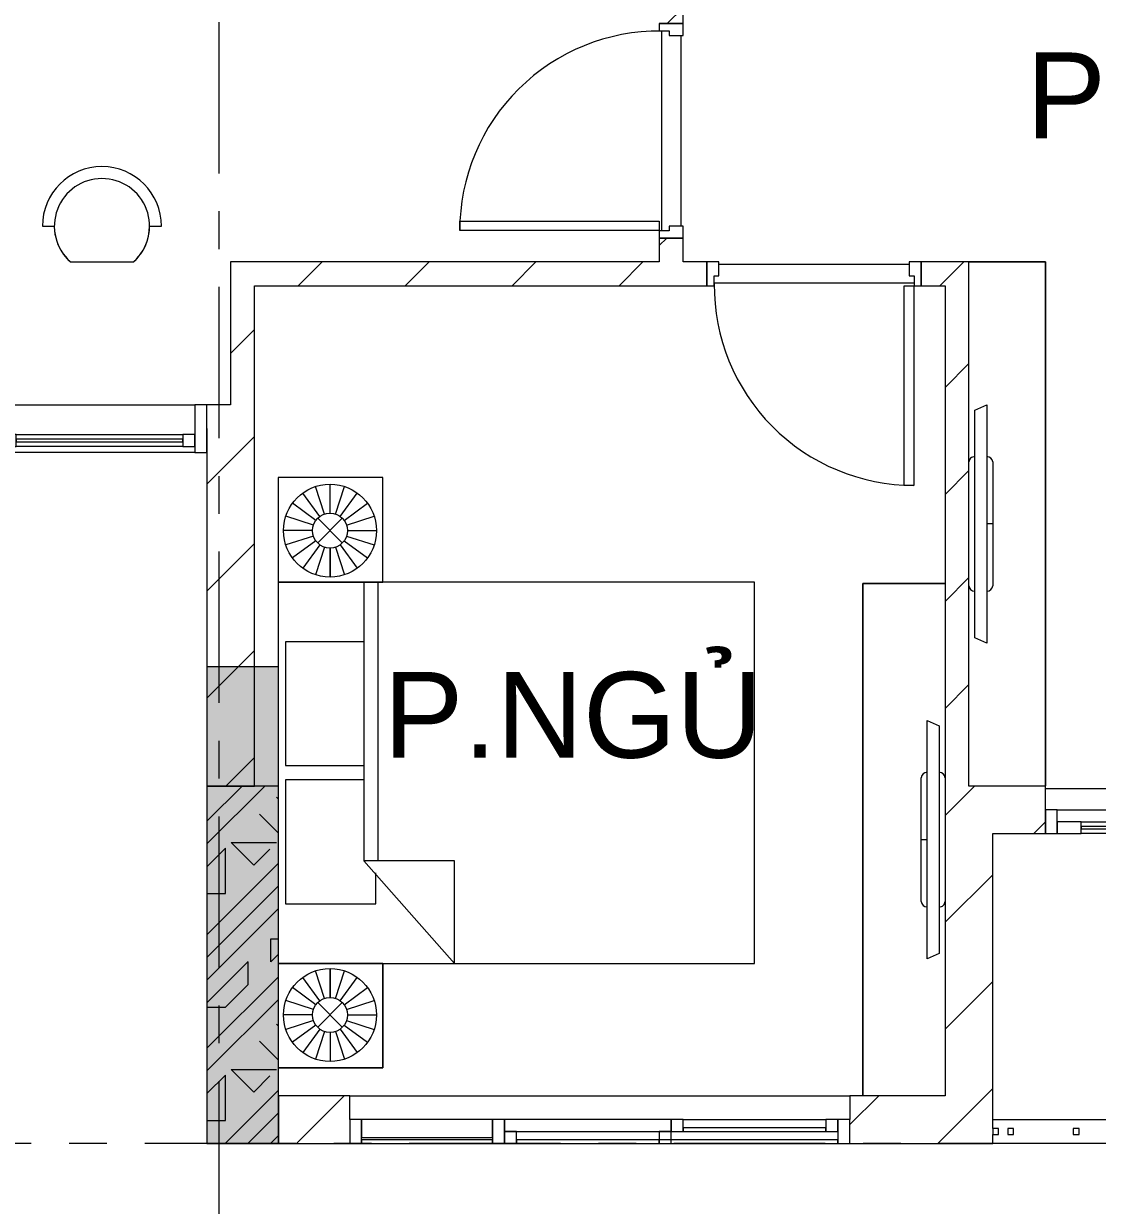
# Model space of a CAD drawing. Header units: millimetres. Extents: x -20144 to 117103, y -11426 to 48263.
# Drawn here: x 80631 to 85140, y -260 to 4700 of the extents above; entities that cross this region are included whole.
import ezdxf

# ---------------------------------------------------------------- set-up
doc = ezdxf.new("R2010")
doc.units = ezdxf.units.MM
doc.linetypes.add('Grid Line', pattern=[22.225, 12.7, -3.175, 3.175, -3.175])
for name, color, linetype, lineweight in [('CHU', 181, 'Continuous', 5), ('CUA', 31, 'Continuous', 9), ('DIM', 1, 'Continuous', 5), ('HATCH-TUONG', 152, 'Continuous', 9), ('NET CAT', 3, 'Continuous', 5), ('NET THAY 2', 55, 'Continuous', 5), ('NET-CAT', 3, 'Continuous', 9), ('NET-THAY', 2, 'Continuous', 15), ('THIET BI', 44, 'Continuous', 5), ('TRUC', 225, 'Continuous', 5)]:
    doc.layers.add(name, color=color, linetype=linetype, lineweight=lineweight)
doc.styles.add('Arial_4', font='arial.ttf', dxfattribs={"height": 360})
doc.styles.add('TA1', font='arial.ttf')
doc.dimstyles.new('D_200_KTx2', dxfattribs={"dimtxt": 400, "dimasz": 300, "dimexe": 300, "dimexo": 300, "dimgap": 160, "dimtad": 1, "dimdec": 0, "dimzin": 9, "dimtxsty": 'TA1', "dimblk": 'ARCHTICK', "dimcen": 1, "dimdle": 300, "dimclrd": 256, "dimclre": 256, "dimclrt": 7, "dimadec": 0, "dimazin": 0, "dimtfac": 1, "dimtdec": 0, "dimtix": 1, "dimtmove": 1, "dimatfit": 3, "dimldrblk": 'ARCHTICK', "dimfxl": 1, "dimtolj": 1, "dimtzin": 0, "dimlwd": -1, "dimlwe": -1, "dimarcsym": 0})
pattern_1 = [(45, (71000, 0), (-224.5064, 224.5064), [])]

# ---------------------------------------------------------------- blocks, each defined once
blk = doc.blocks.new('ALC1807-ASCENT PLAZA-KET CAU 1_rvt-1-MẶT BẰNG TẦNG 5 ĐẾN TẦNG 22')
at = {"layer": 'NET CAT'}
blk.add_hatch(color=7, dxfattribs=at).paths.add_polyline_path([(10700.5, -0.1), (10700.5, 1999.9), (10400.5, 1999.9), (10400.5, -0.1)], flags=0)
at = {"layer": 'NET CAT', "color": 90, "lineweight": 13}
for p, q in [((10400.5, 1999.9), (10400.5, -0.1)), ((10700.5, 1999.9), (10400.5, 1999.9)), ((10700.5, -0.1), (10700.5, 1999.9)), ((10400.5, -0.1), (10700.5, -0.1))]:
    blk.add_line(p, q, dxfattribs=at)
blk = doc.blocks.new('CUA LO GIA _LUA_ - CUA LO GIA _LUA_ 2400-588155-MẶT BẰNG TẦNG 23')
at = {"layer": 'CUA'}
for p, q in [((332.4, 183.9), (511.1, 231.8)), ((697.4, 183.9), (332.4, 183.9)), ((-1150, 100), (-1200, 100)), ((-1200, 100), (-1200, 0)), ((-1150, 0), (-1150, 100)), ((-1150, 100), (0, 100)), ((100, 100), (0, 100)), ((0, 100), (0, 50)), ((100, 50), (100, 100)), ((100, 100), (1050, 100)), ((1150, 100), (1050, 100)), ((1050, 100), (1050, 50)), ((1150, 50), (1150, 100)), ((1200, 100), (1150, 100)), ((1150, 100), (1150, 0)), ((1200, 0), (1200, 100)), ((-1050, 50), (-1150, 50)), ((-1150, 50), (-1150, 0)), ((-1050, 0), (-1050, 50)), ((-1050, 50), (-100, 50)), ((0, 50), (-100, 50)), ((-100, 50), (-100, 0)), ((0, 0), (0, 50)), ((0, 50), (100, 50)), ((1050, 80), (100, 80)), ((100, 80), (100, 70)), ((100, 70), (1050, 70)), ((1050, 50), (100, 50)), ((1050, 70), (1050, 80)), ((1050, 50), (1150, 50)), ((-100, 30), (-1050, 30)), ((-1050, 30), (-1050, 20)), ((-1050, 20), (-100, 20)), ((-100, 20), (-100, 30)), ((-1200, 0), (-1150, 0)), ((-1150, 0), (-1050, 0)), ((-100, 0), (-1050, 0)), ((-100, 0), (0, 0)), ((1150, 0), (0, 0)), ((1150, 0), (1200, 0)), ((-697.4, -133.9), (-332.4, -133.9)), ((-332.4, -133.9), (-511.1, -181.8))]:
    blk.add_line(p, q, dxfattribs=at)
blk = doc.blocks.new('X-PHONG NGU 2 - X-PHONG NGU 2_Recovery_-378306-MẶT BẰNG TẦNG 23')
at = {"layer": 'CUA'}
for p, q in [((-1000, 0), (-1050, 0)), ((-1050, 0), (-1050, -100)), ((-450, 0), (-1000, 0)), ((-1000, 0), (-1000, -75)), ((-1000, -100), (-1000, 0)), ((-450, -75), (-450, 0)), ((-400, 0), (-450, 0)), ((-450, 0), (-450, -100)), ((300, 0), (-400, 0)), ((-400, 0), (-400, -50)), ((-400, -100), (-400, 0)), ((300, -50), (300, 0)), ((350, 0), (300, 0)), ((300, 0), (300, -50)), ((350, -50), (350, 0)), ((350, 0), (950, 0)), ((1000, 0), (950, 0)), ((950, 0), (950, -50)), ((1050, 0), (1000, 0)), ((1000, 0), (1000, -100)), ((1000, -50), (1000, 0)), ((1050, -100), (1050, 0)), ((950, -35), (350, -35)), ((350, -35), (350, -50)), ((950, -50), (950, -35)), ((-1000, -75), (-450, -75)), ((-450, -85), (-1000, -85)), ((-1000, -85), (-1000, -100)), ((-450, -100), (-450, -85)), ((-400, -50), (300, -50)), ((-350, -50), (-400, -50)), ((-400, -50), (-400, -100)), ((-350, -100), (-350, -50)), ((250, -85), (-350, -85)), ((-350, -85), (-350, -100)), ((300, -50), (250, -50)), ((250, -50), (250, -100)), ((1000, -85), (250, -85)), ((250, -85), (250, -100)), ((250, -100), (250, -85)), ((300, -50), (350, -50)), ((300, -100), (300, -50)), ((350, -50), (950, -50)), ((950, -50), (1000, -50)), ((1000, -100), (1000, -85)), ((-1050, -100), (-1000, -100)), ((-1000, -100), (-450, -100)), ((-450, -100), (-400, -100)), ((-400, -100), (-350, -100)), ((-350, -100), (250, -100)), ((250, -100), (1000, -100)), ((250, -100), (300, -100)), ((1000, -100), (1050, -100))]:
    blk.add_line(p, q, dxfattribs=at)
blk = doc.blocks.new('Railing - 25mm-666288-MẶT BẰNG TẦNG 23')
at = {"layer": 'NET THAY 2'}
for p, q in [((12.5, 12.5), (-12.5, 12.5)), ((-12.5, 12.5), (-12.5, -12.5)), ((12.5, -12.5), (12.5, 12.5)), ((-12.5, -12.5), (12.5, -12.5))]:
    blk.add_line(p, q, dxfattribs=at)
blk = doc.blocks.new('Railing - Railing-400557-MẶT BẰNG TẦNG 23')
at = {"rotation": 270}
for p in [(13712.6, 49.8), (13775.5, 49.8), (14050.5, 49.8), (14325.5, 49.8), (14600.5, 49.8), (14875.5, 49.8), (15150.5, 49.8), (15425.5, 49.8), (15700.5, 49.8), (15975.5, 49.8), (16250.5, 49.8), (16525.5, 49.8), (16788, 49.8)]:
    blk.add_blockref('Railing - 25mm-666288-MẶT BẰNG TẦNG 23', p, dxfattribs=at)
blk = doc.blocks.new('X-TV - X-TV-406861-MẶT BẰNG TẦNG 23')
at = {"layer": 'THIET BI'}
for p, q in [((2149.9, 345.5), (0.2, 345.5)), ((0.2, 345.5), (2149.9, 345.5)), ((2149.9, 0), (2149.9, 345.5)), ((2149.9, 345.5), (2149.9, 0)), ((815, 100), (1335, 100)), ((1075, 100), (1075, 75)), ((575, 75), (1575, 75)), ((597.5, 25), (575, 75)), ((1575, 75), (1552.5, 25)), ((1552.5, 25), (597.5, 25))]:
    blk.add_line(p, q, dxfattribs=at)
for centre, start_param, end_param in [((815, 75), 0, 1.570796), ((1335, 75), 4.712389, 6.283185), ((815, 25), 1.570796, 3.141593), ((1335, 25), 3.141593, 4.712389)]:
    blk.add_ellipse(centre, major_axis=(0, 25), ratio=0.9, start_param=start_param, end_param=end_param, dxfattribs=at)
blk = doc.blocks.new('X-TV - X-TV-402526-MẶT BẰNG TẦNG 23')
at = {"layer": 'THIET BI'}
for p, q in [((2200, 321.3), (0, 321.3)), ((0, 321.3), (0, 0)), ((0, 321.3), (2200, 321.3)), ((0, 0), (0, 321.3)), ((840, 100), (1360, 100)), ((1100, 100), (1100, 75)), ((600, 75), (1600, 75)), ((622.5, 25), (600, 75)), ((1600, 75), (1577.5, 25)), ((1577.5, 25), (622.5, 25))]:
    blk.add_line(p, q, dxfattribs=at)
for centre, start_param, end_param in [((840, 75), 0, 1.570796), ((1360, 75), 4.712389, 6.283185), ((840, 25), 1.570796, 3.141593), ((1360, 25), 3.141593, 4.712389)]:
    blk.add_ellipse(centre, major_axis=(0, 25), ratio=0.9, start_param=start_param, end_param=end_param, dxfattribs=at)
blk = doc.blocks.new('X-GIUONG - X-GIUONG-386416-MẶT BẰNG TẦNG 23')
at = {"layer": 'THIET BI'}
for p, q in [((-1239, -0.5), (-1239, -439)), ((-1239, -439), (-1239, -0.5)), ((-1039.2, -147.8), (-1076.9, -31.8)), ((-1016.6, -144.2), (-1016.6, -22.2)), ((-993.9, -147.8), (-956.3, -31.8)), ((-800, -439), (-800, -0.5)), ((-800, -0.5), (-800, -2000)), ((-800, -0.5), (-800, -439)), ((-800, -0.5), (-800, -2000)), ((-550, -30), (-550, -410)), ((-30, -30), (-550, -30)), ((800, 0), (-55.5, 0)), ((800, 0), (-55.5, 0)), ((-30, -360), (-30, -30)), ((30, -30), (30, -360)), ((550, -30), (30, -30)), ((550, -360), (550, -30)), ((1239, 0), (800, 0)), ((800, 0), (800, -439)), ((800, -2000), (800, 0)), ((1239, 0), (800, 0)), ((800, 0), (800, -439)), ((800, -2000), (800, 0)), ((993.9, -147.8), (956.3, -31.8)), ((1016.6, -144.2), (1016.6, -22.2)), ((1039.2, -147.8), (1076.9, -31.8)), ((1239, -439), (1239, 0)), ((1239, -439), (1239, 0)), ((-1059.6, -158.2), (-1131.2, -59.5)), ((-973.5, -158.2), (-901.9, -59.5)), ((973.5, -158.2), (901.9, -59.5)), ((1059.6, -158.2), (1131.2, -59.5)), ((-1075.8, -174.4), (-1174.4, -102.7)), ((-957.4, -174.4), (-858.7, -102.7)), ((957.4, -174.4), (858.7, -102.7)), ((1075.8, -174.4), (1174.4, -102.7)), ((-1086.1, -194.8), (-1202.1, -157.1)), ((-1068.3, -269.1), (-964.8, -165.6)), ((-1068.3, -165.6), (-964.8, -269.1)), ((-947, -194.8), (-831, -157.1)), ((947, -194.8), (831, -157.1)), ((1068.3, -269.1), (964.8, -165.6)), ((1068.3, -165.6), (964.8, -269.1)), ((1086.1, -194.8), (1202.1, -157.1)), ((-1089.7, -217.4), (-1211.7, -217.4)), ((-1086.1, -240), (-1202.1, -277.7)), ((-947, -240), (-831, -277.7)), ((-943.4, -217.4), (-821.4, -217.4)), ((-821.4, -217.4), (-943.4, -217.4)), ((943.4, -217.4), (821.4, -217.4)), ((821.4, -217.4), (943.4, -217.4)), ((947, -240), (831, -277.7)), ((1086.1, -240), (1202.1, -277.7)), ((1089.7, -217.4), (1211.7, -217.4)), ((-1075.8, -260.4), (-1174.4, -332.1)), ((-1059.6, -276.6), (-1131.2, -375.2)), ((-1039.2, -287), (-1076.9, -402.9)), ((-1016.6, -290.5), (-1016.6, -412.5)), ((-993.9, -287), (-956.3, -402.9)), ((-973.5, -276.6), (-901.9, -375.2)), ((-957.4, -260.4), (-858.7, -332.1)), ((957.4, -260.4), (858.7, -332.1)), ((973.5, -276.6), (901.9, -375.2)), ((993.9, -287), (956.3, -402.9)), ((1016.6, -290.5), (1016.6, -412.5)), ((1039.2, -287), (1076.9, -402.9)), ((1059.6, -276.6), (1131.2, -375.2)), ((1075.8, -260.4), (1174.4, -332.1)), ((-370, -360), (-800, -740)), ((-370, -740), (-370, -360)), ((800, -360), (-370, -360)), ((-1239, -439), (-800, -439)), ((-800, -439), (-1239, -439)), ((-550, -410), (-420, -410)), ((-370, -420), (800, -420)), ((800, -439), (1239, -439)), ((800, -439), (1239, -439)), ((-800, -740), (-370, -740)), ((-800, -2000), (800, -2000)), ((-800, -2000), (800, -2000))]:
    blk.add_line(p, q, dxfattribs=at)
for centre, radius in [((-1016.6, -217.4), 195.1), ((1016.6, -217.4), 195.1), ((-1016.6, -217.4), 73.2), ((1016.6, -217.4), 73.2)]:
    blk.add_circle(centre, radius, dxfattribs=at)
blk = doc.blocks.new('CUA PHONG NGU - Type 1-398312-MẶT BẰNG TẦNG 23')
at = {"layer": 'CUA'}
for p, q in [((-317.5, 890.3), (-277.5, 890.3)), ((-317.5, 52.3), (-317.5, 890.3)), ((-277.5, 890.3), (-277.5, 52.3)), ((-277.5, 52.3), (-317.5, 52.3))]:
    blk.add_line(p, q, dxfattribs=at)
at = {"layer": 'CUA', "lineweight": 5}
for p, q in [((-318.5, 52.3), (-348.5, 52.3)), ((-348.5, 52.3), (-348.5, -47.7)), ((-318.5, 11.3), (-318.5, 52.3)), ((551.5, 52.3), (521.5, 52.3)), ((521.5, 52.3), (521.5, 11.3)), ((551.5, -47.7), (551.5, 52.3)), ((-298.5, 11.3), (-318.5, 11.3)), ((-298.5, -47.7), (-298.5, 11.3)), ((521.5, 11.3), (501.5, 11.3)), ((501.5, 11.3), (501.5, -47.7)), ((-348.5, -47.7), (-298.5, -47.7)), ((501.5, -47.7), (551.5, -47.7))]:
    blk.add_line(p, q, dxfattribs=at)
blk.add_arc((-317.5, 52.3), 838, 359.5, 90, dxfattribs=at)
blk = doc.blocks.new('X-PHONG NGU 5 - X-PHONG NGU 900-417337-MẶT BẰNG TẦNG 23')
at = {"layer": 'CUA'}
for p, q in [((-400, 100), (-450, 100)), ((-450, 100), (-450, -100)), ((-400, -100), (-400, 100)), ((-400, 100), (400, 100)), ((450, 100), (400, 100)), ((400, 100), (400, -100)), ((450, -100), (450, 100)), ((-350, -25), (-400, -25)), ((-400, -25), (-400, -75)), ((-350, -75), (-350, -25)), ((-350, -25), (350, -25)), ((350, -45), (-350, -45)), ((-350, -45), (-350, -55)), ((400, -25), (350, -25)), ((350, -25), (350, -75)), ((350, -55), (350, -45)), ((400, -75), (400, -25)), ((-400, -75), (-350, -75)), ((-350, -55), (350, -55)), ((350, -75), (-350, -75)), ((350, -75), (400, -75)), ((-450, -100), (-400, -100)), ((400, -100), (-400, -100)), ((400, -100), (450, -100))]:
    blk.add_line(p, q, dxfattribs=at)
blk = doc.blocks.new('X-GHE BAR - X-GHE BAR-449055-MẶT BẰNG TẦNG 23')
at = {"layer": 'THIET BI'}
for p, q in [((-250, -250), (-200, -250)), ((-250, -250), (-200, -250)), ((200, -250), (250, -250)), ((200, -250), (250, -250)), ((-132.3, -400), (132.3, -400)), ((-132.3, -400), (132.3, -400))]:
    blk.add_line(p, q, dxfattribs=at)
for radius, start, end in [(250, 0, 180), (250, 0, 180), (200, 311.4096, 228.5904), (200, 180, 228.5904), (200, 311.4096, 0)]:
    blk.add_arc((0, -250), radius, start, end, dxfattribs=at)
blk = doc.blocks.new('_ArchTick')
at = {"color": 0, "const_width": 0.15}
blk.add_lwpolyline([(-0.5, -0.5), (0.5, 0.5)], dxfattribs=at)
blk = doc.blocks.new('*D672')
at = {"layer": 'Defpoints', "color": 0, "transparency": 16777216}
for p in [(80200.5, -0.1), (81450.5, -0.1), (81450.5, -2000.1)]:
    blk.add_point(p, dxfattribs=at)
at = {"layer": 'DIM', "transparency": 16777216}
for p, q in [((80200.5, -300.1), (80200.5, -2300.1)), ((81450.5, -300.1), (81450.5, -2300.1)), ((80200.5, -2000.1), (79900.5, -2000.1)), ((80200.5, -2000.1), (81450.5, -2000.1)), ((81450.5, -2000.1), (81750.5, -2000.1))]:
    blk.add_line(p, q, dxfattribs=at)
at = {"layer": 'DIM', "transparency": 16777216, "xscale": 300, "yscale": 300, "zscale": 300}
blk.add_blockref('_ArchTick', (80200.5, -2000.1), dxfattribs=at)
at = {"layer": 'DIM', "transparency": 16777216, "xscale": 300, "yscale": 300, "zscale": 300, "rotation": 180}
blk.add_blockref('_ArchTick', (81450.5, -2000.1), dxfattribs=at)
at = {"layer": 'DIM', "color": 7, "transparency": 16777216, "insert": (80825.5, -1635.8), "char_height": 400, "attachment_point": 5, "style": 'TA1'}
blk.add_mtext('\\A1;1250', dxfattribs=at)
blk = doc.blocks.new('*D673')
at = {"layer": 'Defpoints', "color": 0, "transparency": 16777216}
for p in [(81450.5, -0.1), (88000.5, -0.1), (88000.5, -2000.1)]:
    blk.add_point(p, dxfattribs=at)
at = {"layer": 'DIM', "transparency": 16777216}
for p, q in [((81450.5, -300.1), (81450.5, -2300.1)), ((88000.5, -300.1), (88000.5, -2300.1)), ((81150.5, -2000.1), (88300.5, -2000.1))]:
    blk.add_line(p, q, dxfattribs=at)
at = {"layer": 'DIM', "transparency": 16777216, "xscale": 300, "yscale": 300, "zscale": 300, "rotation": 180}
blk.add_blockref('_ArchTick', (81450.5, -2000.1), dxfattribs=at)
at = {"layer": 'DIM', "transparency": 16777216, "xscale": 300, "yscale": 300, "zscale": 300}
blk.add_blockref('_ArchTick', (88000.5, -2000.1), dxfattribs=at)
at = {"layer": 'DIM', "color": 7, "transparency": 16777216, "insert": (84725.5, -1635.8), "char_height": 400, "attachment_point": 5, "style": 'TA1'}
blk.add_mtext('\\A1;6550', dxfattribs=at)

msp = doc.modelspace()

# ---------------------------------------------------------------- hatches: boundary and pattern name
at = {"layer": 'HATCH-TUONG', "lineweight": 5}
h = msp.add_hatch(dxfattribs=at)
h.set_pattern_fill('FP_4', color=256, style=0, pattern_type=2)
h.set_pattern_definition(pattern_1)
h.paths.add_polyline_path([(83400.1, 3700), (83400.1, 3800), (83300.1, 3800), (83300.1, 3700)], flags=0)
h.paths.add_polyline_path([(83300.1, 4700), (83400.1, 4700), (83400.1, 4849.9), (83300.1, 4849.9)], flags=0)
h = msp.add_hatch(dxfattribs=at)
h.set_pattern_fill('FP_4', color=256, style=0, pattern_type=2)
h.set_pattern_definition(pattern_1)
h.paths.add_polyline_path([(82150.1, 3600), (82150.1, 3700), (81500.1, 3700), (81500.1, 3600), (81695.6, 3600)], flags=0)
h = msp.add_hatch(dxfattribs=at)
h.set_pattern_fill('FP_4', color=256, style=0, pattern_type=2)
h.set_pattern_definition(pattern_1)
h.paths.add_polyline_path([(84400.1, 3600), (84500.1, 3600), (84500.1, 3700), (84400.1, 3700)], flags=0)
h.paths.add_polyline_path([(83500.1, 3600), (83500.1, 3700), (82150.1, 3700), (82150.1, 3600)], flags=0)
h = msp.add_hatch(dxfattribs=at)
h.set_pattern_fill('FP_4', color=256, style=0, pattern_type=2)
h.set_pattern_definition(pattern_1)
h.paths.add_polyline_path([(84500.1, 1499.9), (84600.1, 1499.9), (84600.1, 3700), (84500.1, 3700), (84500.1, 2114.6)], flags=0)
h = msp.add_hatch(dxfattribs=at)
h.set_pattern_fill('FP_4', color=256, style=0, pattern_type=2)
h.set_pattern_definition(pattern_1)
h.paths.add_polyline_path([(81600.1, 3000.1), (81600.1, 3600), (81500.1, 3600), (81500.1, 3000.1)], flags=0)
h = msp.add_hatch(dxfattribs=at)
h.set_pattern_fill('FP_4', color=256, style=0, pattern_type=2)
h.set_pattern_definition(pattern_1)
h.paths.add_polyline_path([(81400.1, 1499.9), (81600.1, 1499.9), (81600.1, 3000.1), (81400.1, 3000.1), (81400.1, 2114.6)], flags=0)
h = msp.add_hatch(dxfattribs=at)
h.set_pattern_fill('FP_4', color=256, style=0, pattern_type=2)
h.set_pattern_definition(pattern_1)
h.paths.add_polyline_path([(84500.1, 200), (84700.1, 200), (84700.1, 1499.9), (84500.1, 1499.9), (84500.1, 235.9)], flags=0)
h = msp.add_hatch(dxfattribs=at)
h.set_pattern_fill('FP_4', color=256, style=0, pattern_type=2)
h.set_pattern_definition(pattern_1)
h.paths.add_polyline_path([(87600.5, 1299.9), (87601.3, 1300.8), (87800.5, 1300.8), (87800.5, 1499.9), (87321.3, 1499.9), (87321.3, 1299.9), (87500.5, 1299.9)], flags=0)
h.paths.add_polyline_path([(84921.3, 1299.9), (84921.3, 1499.9), (84700.1, 1499.9), (84700.1, 1299.9)], flags=0)
h = msp.add_hatch(dxfattribs=at)
h.set_pattern_fill('FP_4', color=256, style=0, pattern_type=2)
h.set_pattern_definition(pattern_1)
h.paths.add_polyline_path([(84700.1, 0), (84700.1, 200), (84100.1, 200), (84100.1, 0)], flags=0)
h.paths.add_polyline_path([(82000.1, 0), (82000.1, 200), (81700.5, 200), (81700.5, 0)], flags=0)
at = {"layer": 'NET CAT'}
h = msp.add_hatch(dxfattribs=at)
h.set_pattern_fill('FP_1', color=256, style=0, pattern_type=2)
h.set_pattern_definition([(45, (71095.25, 0), (-476.246, 476.246), []), (45, (71190.5, 0), (-476.246, 476.246), []), (45, (71000, 0), (-476.246, 476.246), []), (45, (71476.25, 0), (-476.246, 476.246), []), (45, (71571.5, 0), (-476.246, 476.246), []), (0, (71381, 95.25), (0, 952.5), [95.25, -857.25]), (0, (71476.25, 190.5), (0, 952.5), [95.25, -857.25]), (45, (71381, 95.25), (0, 952.49), [134.68, -1212.34]), (45, (71476.25, 95.25), (0, 952.49), [134.68, -1212.34]), (0, (71381, 95.25), (0, 952.5), [95.25, -857.25]), (90, (70904.75, 95.25), (-952.5, 6e-14), [95.25, -857.25]), (90, (71000, 95.25), (-952.5, 6e-14), [190.5, -762]), (45, (70904.75, 190.5), (0, 952.49), [134.68, -1212.34]), (90, (71762, 381), (-952.5, 6e-14), [95.25, -857.25]), (0, (71666.75, 381), (0, 952.5), [95.25, -857.25]), (45, (71666.75, 381), (0, 952.49), [134.68, -1212.34]), (0, (71857.25, 95.25), (0, 952.5), [95.25, -857.25]), (0, (71857.25, 571.5), (0, 952.5), [95.25, -857.25]), (90, (72047.75, 666.75), (-952.5, 6e-14), [95.25, -857.25]), (45, (71857.25, 571.5), (0, 952.49), [269.37, -1077.66]), (45, (71952.5, 571.5), (0, 952.49), [134.68, -1212.34]), (45, (72143, 762), (0, 952.49), [134.68, -1212.34]), (0, (72143, 857.25), (0, 952.5), [95.25, -857.25]), (90, (72143, 762), (-952.5, 6e-14), [95.25, -857.25]), (0, (71476.25, 762), (0, 952.5), [95.25, -857.25]), (0, (71666.75, 857.25), (0, 952.5), [95.25, -857.25]), (90, (71571.5, 762), (-952.5, 6e-14), [95.25, -857.25]), (90, (71666.75, 762), (-952.5, 6e-14), [95.25, -857.25]), (45, (71476.25, 762), (0, 952.49), [134.684, -1212.34]), (45, (71666.75, 762), (0, 952.49), [134.684, -1212.34]), (135, (71119, 214.8), (-952.49, 6e-14), [134.68, -1212.34]), (135, (71238.1, 333.4), (-952.49, 6e-14), [134.68, -1212.34]), (135, (71309.56, 404.8), (-952.49, 6e-14), [134.68, -1212.34]), (135, (71333.4, 428.6), (-952.49, 6e-14), [134.68, -1212.34]), (135, (71381, 476.25), (-952.49, 6e-14), [134.684, -1212.34]), (135, (71404.8, 500.06), (-952.49, 6e-14), [134.68, -1212.34]), (135, (71476.25, 571.5), (-952.49, 6e-14), [134.684, -1212.34]), (135, (71523.9, 619.1), (-952.49, 6e-14), [134.684, -1212.34]), (45, (71119, 214.8), (0, 952.49), [95.25, -1251.775]), (45, (71238.1, 333.4), (0, 952.49), [67.36, -1279.665]), (45, (71404.8, 500.06), (0, 952.49), [67.36, -1279.665]), (45, (71309.56, 595.3), (0, 952.49), [67.36, -1279.665]), (45, (71476.25, 571.5), (0, 952.49), [67.36, -1279.665]), (45, (71381, 666.75), (0, 952.49), [67.36, -1279.665]), (0, (71024.2, 309.5), (0, 952.5), [190.04, -762.46]), (0, (71238.1, 523.9), (0, 952.5), [95.25, -857.25])])
h.paths.add_polyline_path([(81695.6, -0.1), (81700.5, -0.1), (81700.5, 1499.9), (81400.5, 1499.9), (81400.5, -0.1)], flags=0)

# ---------------------------------------------------------------- linework, layer by layer
at = {"layer": 'NET CAT', "lineweight": 13}
for p, q in [((81700.5, 1499.9), (81400.5, 1499.9)), ((81400.5, 1499.9), (81400.5, -0.1)), ((81700.5, -0.1), (81700.5, 1499.9)), ((81400.5, -0.1), (81700.5, -0.1))]:
    msp.add_line(p, q, dxfattribs=at)
at = {"layer": 'NET-CAT', "lineweight": 15}
for p, q in [((83400.1, 4700), (83400.1, 4849.9)), ((83300.1, 4700), (83400.1, 4700)), ((83300.1, 3800), (83300.1, 3700)), ((83400.1, 3800), (83300.1, 3800)), ((83400.1, 3700), (83400.1, 3800)), ((82150.1, 3700), (81500.1, 3700)), ((81500.1, 3700), (81500.1, 3600)), ((83300.1, 3700), (82150.1, 3700)), ((83500.1, 3700), (83400.1, 3700)), ((83500.1, 3600), (83500.1, 3700)), ((84500.1, 3700), (84400.1, 3700)), ((84400.1, 3700), (84400.1, 3600)), ((84600.1, 3700), (84500.1, 3700)), ((84600.1, 1499.9), (84600.1, 3700)), ((81500.1, 3600), (81500.1, 3100.1)), ((81600.1, 3000.1), (81600.1, 3600)), ((81600.1, 3600), (82150.1, 3600)), ((82150.1, 3600), (83500.1, 3600)), ((84400.1, 3600), (84500.1, 3600)), ((84500.1, 3600), (84500.1, 1499.9)), ((81500.1, 3100.1), (81400, 3100.1)), ((81400.1, 3000.1), (81400.1, 1499.9)), ((81600.1, 1499.9), (81600.1, 3000.1)), ((81400.1, 1499.9), (81600.1, 1499.9)), ((84500.1, 1499.9), (84500.1, 200)), ((84700.1, 1499.9), (84600.1, 1499.9)), ((84921.3, 1499.9), (84700.1, 1499.9)), ((84921.3, 1299.9), (84921.3, 1499.9)), ((84700.1, 200), (84700.1, 1299.9)), ((84700.1, 1299.9), (84921.3, 1299.9)), ((82000.1, 200), (81700.5, 200)), ((81700.5, 200), (81700.5, 0)), ((82000.1, 100), (82000.1, 200)), ((84500.1, 200), (84100.1, 200)), ((84100.1, 200), (84100.1, 100)), ((84700.1, 62.3), (84700.1, 200)), ((81700.5, 0), (82000.1, 0)), ((84100.1, 0), (84700.1, 0)), ((84700.1, 0), (84700.1, 37.3))]:
    msp.add_line(p, q, dxfattribs=at)
at = {"layer": 'NET-THAY', "lineweight": 9}
for p, q in [((83310.1, 3830), (83310.1, 4670)), ((83390.1, 4650), (83390.1, 3850)), ((83550.1, 3690), (84350.1, 3690)), ((84370.1, 3610), (83530.1, 3610)), ((84921.3, 1489.9), (85706.7, 1489.9)), ((82000.1, 200), (84100.1, 200)), ((84700.1, 99.9), (87800.5, 99.9)), ((87800.5, -0.1), (84700.1, -0.1))]:
    msp.add_line(p, q, dxfattribs=at)
at = {"layer": 'TRUC', "linetype": 'Grid Line', "ltscale": 50}
for p, q in [((81450.5, 43599.9), (81450.5, -4500.1)), ((114000.5, -0.1), (58907.6, -0.1))]:
    msp.add_line(p, q, dxfattribs=at)

# ---------------------------------------------------------------- block references
at = {"lineweight": 5}
msp.add_blockref('ALC1807-ASCENT PLAZA-KET CAU 1_rvt-1-MẶT BẰNG TẦNG 5 ĐẾN TẦNG 22', (71000, -0.1), dxfattribs=at)
at = {"lineweight": 9}
for name, p, rotation in [('CUA PHONG NGU - Type 1-398312-MẶT BẰNG TẦNG 23', (83352.3, 4148.5), 90), ('CUA PHONG NGU - Type 1-398312-MẶT BẰNG TẦNG 23', (84051.5, 3652.2), 180), ('X-TV - X-TV-402526-MẶT BẰNG TẦNG 23', (84600.1, 3700), 270), ('X-GIUONG - X-GIUONG-386416-MẶT BẰNG TẦNG 23', (81700, 1555.4), 90), ('X-TV - X-TV-406861-MẶT BẰNG TẦNG 23', (84500.1, 199.9), 90), ('CUA LO GIA _LUA_ - CUA LO GIA _LUA_ 2400-588155-MẶT BẰNG TẦNG 23', (86121.3, 1399.9), 180)]:
    msp.add_blockref(name, p, dxfattribs=dict(at, rotation=rotation))
for name, p in [('X-GHE BAR - X-GHE BAR-449055-MẶT BẰNG TẦNG 23', (80959.8, 4099.8)), ('X-PHONG NGU 5 - X-PHONG NGU 900-417337-MẶT BẰNG TẦNG 23', (80950, 3000.1)), ('X-PHONG NGU 2 - X-PHONG NGU 2_Recovery_-378306-MẶT BẰNG TẦNG 23', (83050.1, 100)), ('Railing - Railing-400557-MẶT BẰNG TẦNG 23', (71000, 0))]:
    msp.add_blockref(name, p, dxfattribs=at)

# ---------------------------------------------------------------- texts
at = {"layer": 'CHU', "color": 7, "char_height": 360, "attachment_point": 3, "line_spacing_factor": 0.936439, "style": 'Arial_4'}
for s, insert, width in [('\\pt2540,5080,7620,10160,12700,15240,17780,20320,22860,25400,27940,30480,33020,35560,38100,40640,43180,45720,48260,50800,53340,55880,58420,60960,63500,66040,68580,71120,73660,76200,78740,81280;P.KHÁCH', (87075.5, 4579), 2217.96), ('\\pt2540,5080,7620,10160,12700,15240,17780,20320,22860,25400,27940,30480,33020,35560,38100,40640,43180,45720,48260,50800,53340,55880,58420,60960,63500,66040,68580,71120,73660,76200,78740,81280;P.NGỦ', (83734.3, 1978.5), 1577.62)]:
    msp.add_mtext(s, dxfattribs=dict(at, insert=insert, width=width))

# ---------------------------------------------------------------- dimensions: what is measured, and where the dimension line sits
at = {"layer": 'DIM'}
for base, p1, p2, picture, middle in [((81450.5, -2000.1), (80200.5, -0.1), (81450.5, -0.1), '*D672', (80825.5, -1635.8)), ((88000.5, -2000.1), (81450.5, -0.1), (88000.5, -0.1), '*D673', (84725.5, -1635.8))]:
    dim = msp.add_linear_dim(base=base, p1=p1, p2=p2, dimstyle='D_200_KTx2', dxfattribs=at)
    dim.commit()
    dim.dimension.update_dxf_attribs({"geometry": picture, "text_midpoint": middle})

doc.saveas('drawing.dxf')
